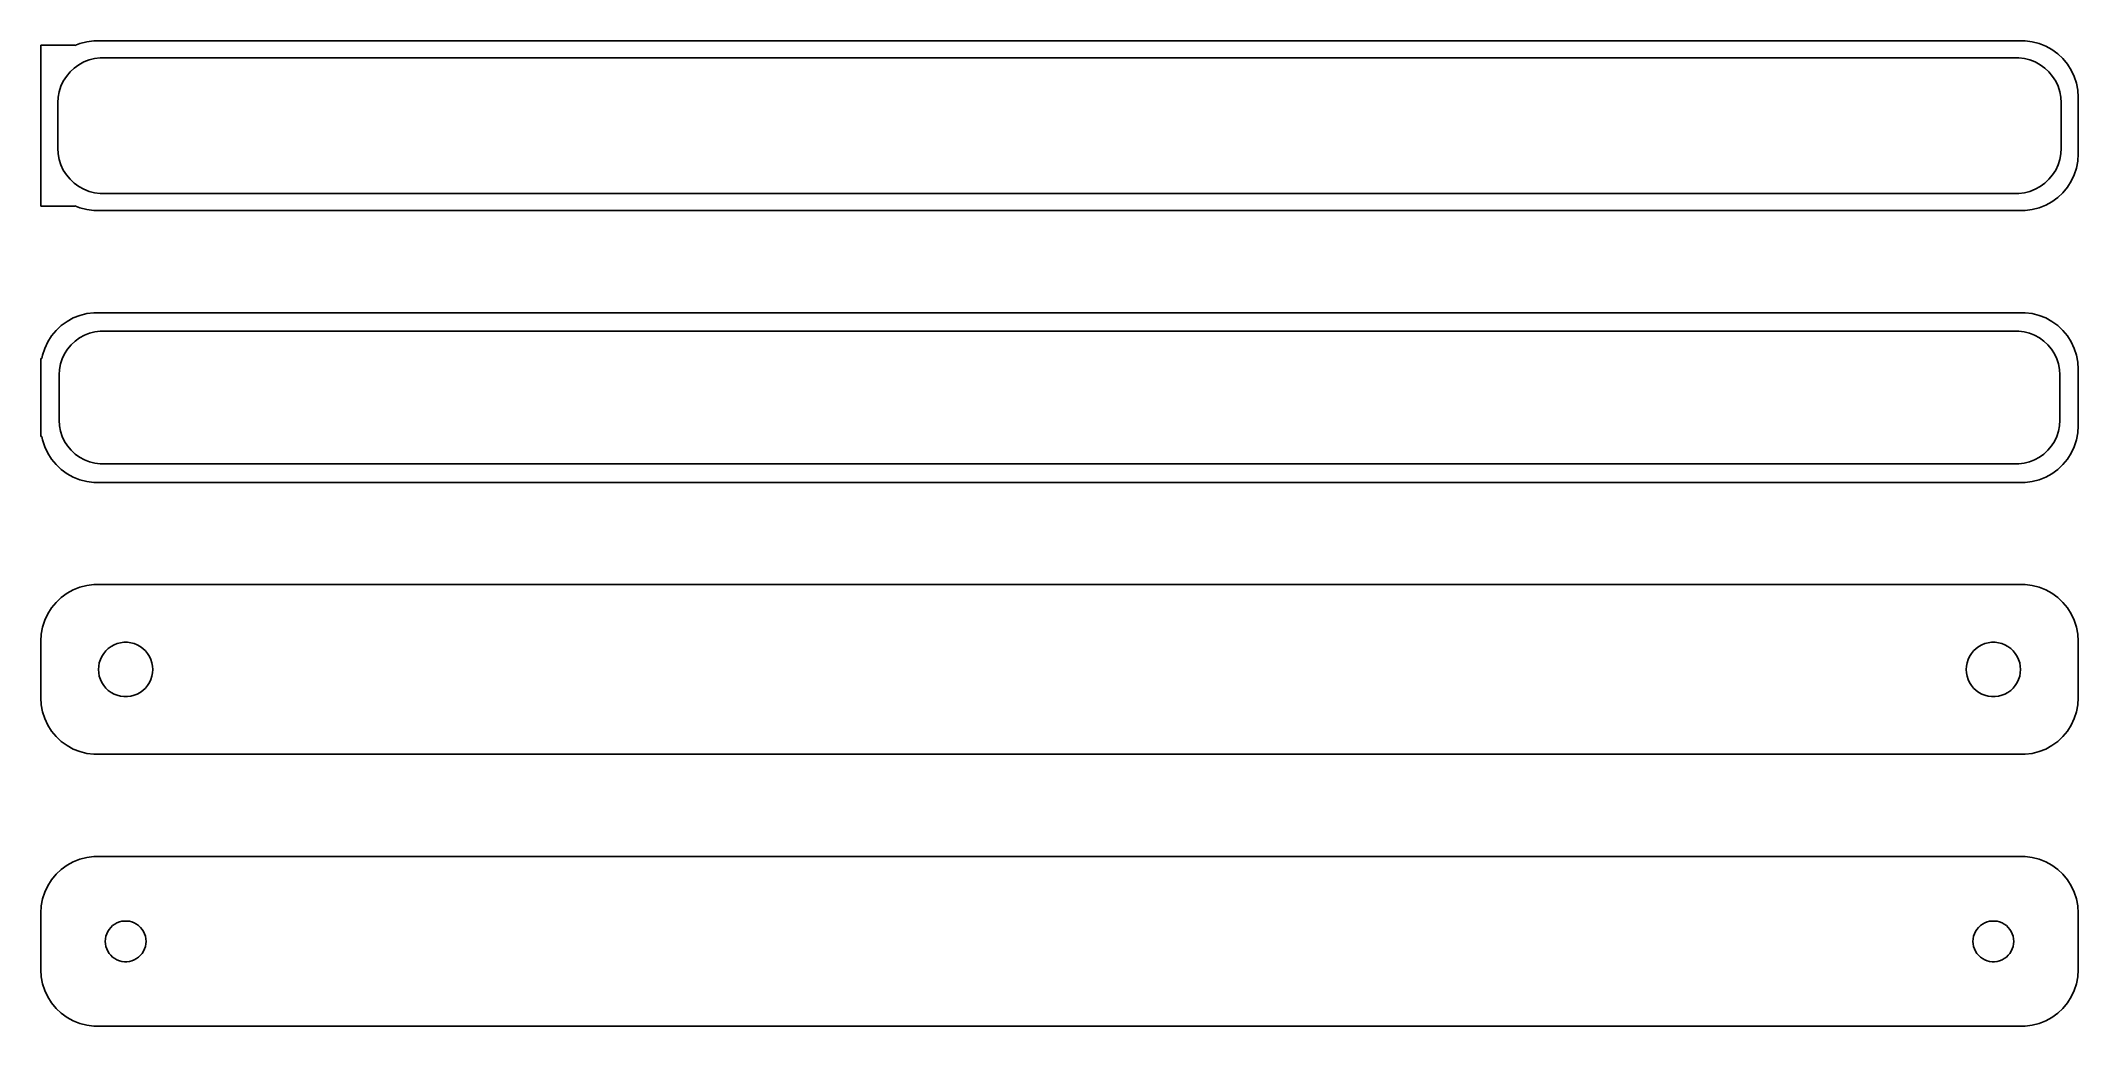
# Model space of a CAD drawing. Header units: metres. Extents: x -90 to 90, y 65 to 151.
import ezdxf

# ---------------------------------------------------------------- set-up
doc = ezdxf.new("R2010")
doc.units = ezdxf.units.M

msp = doc.modelspace()

# ---------------------------------------------------------------- linework, layer by layer
for p, q in [((-86.5451, 151.255), (-87, 151.075)), ((-85.9369, 151.411), (-86.5451, 151.255)), ((-85.3139, 151.49), (-85.9369, 151.411)), ((85.3139, 151.49), (-85.3139, 151.49)), ((85.9369, 151.411), (85.3139, 151.49)), ((86.5451, 151.255), (85.9369, 151.411)), ((87.1289, 151.024), (86.5451, 151.255)), ((-87, 151.115), (-90, 151.115)), ((-90, 151.115), (-90, 136.885)), ((-87, 151.075), (-87, 151.115)), ((-86.6433, 149.377), (-86.2031, 149.619)), ((-86.2031, 149.619), (-85.7361, 149.804)), ((-85.7361, 149.804), (-85.2495, 149.929)), ((-85.2495, 149.929), (-84.7512, 149.992)), ((-84.7512, 149.992), (84.7512, 149.992)), ((84.7512, 149.992), (85.2495, 149.929)), ((85.2495, 149.929), (85.7361, 149.804)), ((85.7361, 149.804), (86.2031, 149.619)), ((86.2031, 149.619), (86.6433, 149.377)), ((87.6791, 150.722), (87.1289, 151.024)), ((88.1871, 150.353), (87.6791, 150.722)), ((88.6448, 149.923), (88.1871, 150.353)), ((89.0451, 149.439), (88.6448, 149.923)), ((89.3815, 148.909), (89.0451, 149.439)), ((-88.2191, 147.472), (-88.0052, 147.927)), ((-88.0052, 147.927), (-87.7361, 148.351)), ((-87.7361, 148.351), (-87.4159, 148.738)), ((-87.4159, 148.738), (-87.0497, 149.082)), ((-87.0497, 149.082), (-86.6433, 149.377)), ((86.6433, 149.377), (87.0497, 149.082)), ((87.0497, 149.082), (87.4159, 148.738)), ((87.4159, 148.738), (87.7361, 148.351)), ((87.7361, 148.351), (88.0052, 147.927)), ((88.0052, 147.927), (88.2191, 147.472)), ((89.6489, 148.341), (89.3815, 148.909)), ((89.8429, 147.743), (89.6489, 148.341)), ((89.9606, 147.127), (89.8429, 147.743)), ((-88.5, 146), (-88.4685, 146.501)), ((-88.5, 142), (-88.5, 146)), ((-88.4685, 146.501), (-88.3743, 146.995)), ((-88.3743, 146.995), (-88.2191, 147.472)), ((88.2191, 147.472), (88.3743, 146.995)), ((88.3743, 146.995), (88.4685, 146.501)), ((88.4685, 146.501), (88.5, 146)), ((88.5, 146), (88.5, 142)), ((90, 146.5), (89.9606, 147.127)), ((90, 141.5), (90, 146.5)), ((-88.4685, 141.499), (-88.5, 142)), ((-88.3743, 141.005), (-88.4685, 141.499)), ((-88.2191, 140.528), (-88.3743, 141.005)), ((-88.0052, 140.073), (-88.2191, 140.528)), ((88.2191, 140.528), (88.0052, 140.073)), ((88.3743, 141.005), (88.2191, 140.528)), ((88.4685, 141.499), (88.3743, 141.005)), ((88.5, 142), (88.4685, 141.499)), ((89.8429, 140.257), (89.9606, 140.873)), ((89.9606, 140.873), (90, 141.5)), ((-87.7361, 139.649), (-88.0052, 140.073)), ((-87.4159, 139.262), (-87.7361, 139.649)), ((-87.0497, 138.918), (-87.4159, 139.262)), ((-86.6433, 138.623), (-87.0497, 138.918)), ((-86.2031, 138.381), (-86.6433, 138.623)), ((86.6433, 138.623), (86.2031, 138.381)), ((87.0497, 138.918), (86.6433, 138.623)), ((87.4159, 139.262), (87.0497, 138.918)), ((87.7361, 139.649), (87.4159, 139.262)), ((88.0052, 140.073), (87.7361, 139.649)), ((89.0451, 138.561), (89.3815, 139.091)), ((89.3815, 139.091), (89.6489, 139.659)), ((89.6489, 139.659), (89.8429, 140.257)), ((-90, 136.885), (-87, 136.885)), ((-87, 136.885), (-87, 136.925)), ((-87, 136.925), (-86.5451, 136.745)), ((-85.7361, 138.196), (-86.2031, 138.381)), ((-85.2495, 138.071), (-85.7361, 138.196)), ((-84.7512, 138.008), (-85.2495, 138.071)), ((84.7512, 138.008), (-84.7512, 138.008)), ((85.2495, 138.071), (84.7512, 138.008)), ((85.7361, 138.196), (85.2495, 138.071)), ((86.2031, 138.381), (85.7361, 138.196)), ((86.5451, 136.745), (87.1289, 136.976)), ((87.1289, 136.976), (87.6791, 137.278)), ((87.6791, 137.278), (88.1871, 137.647)), ((88.1871, 137.647), (88.6448, 138.077)), ((88.6448, 138.077), (89.0451, 138.561)), ((-86.5451, 136.745), (-85.9369, 136.589)), ((-85.9369, 136.589), (-85.3139, 136.51)), ((-85.3139, 136.51), (85.3139, 136.51)), ((85.3139, 136.51), (85.9369, 136.589)), ((85.9369, 136.589), (86.5451, 136.745)), ((-88.1871, 126.353), (-88.6448, 125.923)), ((-87.6791, 126.722), (-88.1871, 126.353)), ((-87.1289, 127.024), (-87.6791, 126.722)), ((-86.5451, 127.255), (-87.1289, 127.024)), ((-85.9369, 127.411), (-86.5451, 127.255)), ((-85.3139, 127.49), (-85.9369, 127.411)), ((85.3139, 127.49), (-85.3139, 127.49)), ((85.9369, 127.411), (85.3139, 127.49)), ((86.5451, 127.255), (85.9369, 127.411)), ((87.1289, 127.024), (86.5451, 127.255)), ((87.6791, 126.722), (87.1289, 127.024)), ((88.1871, 126.353), (87.6791, 126.722)), ((88.6448, 125.923), (88.1871, 126.353)), ((-89.6489, 124.341), (-89.8429, 123.743)), ((-89.3815, 124.909), (-89.6489, 124.341)), ((-89.0451, 125.439), (-89.3815, 124.909)), ((-88.6448, 125.923), (-89.0451, 125.439)), ((-87.8936, 123.866), (-87.633, 124.276)), ((-87.633, 124.276), (-87.323, 124.651)), ((-87.323, 124.651), (-86.9685, 124.984)), ((-86.9685, 124.984), (-86.5751, 125.27)), ((-86.5751, 125.27), (-86.1489, 125.504)), ((-86.1489, 125.504), (-85.6967, 125.683)), ((-85.6967, 125.683), (-85.2256, 125.804)), ((-85.2256, 125.804), (-84.7432, 125.865)), ((-84.7432, 125.865), (84.7432, 125.865)), ((84.7432, 125.865), (85.2256, 125.804)), ((85.2256, 125.804), (85.6967, 125.683)), ((85.6967, 125.683), (86.1489, 125.504)), ((86.1489, 125.504), (86.5751, 125.27)), ((86.5751, 125.27), (86.9685, 124.984)), ((86.9685, 124.984), (87.323, 124.651)), ((87.323, 124.651), (87.633, 124.276)), ((87.633, 124.276), (87.8936, 123.866)), ((89.0451, 125.439), (88.6448, 125.923)), ((89.3815, 124.909), (89.0451, 125.439)), ((89.6489, 124.341), (89.3815, 124.909)), ((89.8429, 123.743), (89.6489, 124.341)), ((-89.9, 123.444), (-90, 123.444)), ((-90, 123.444), (-90, 116.556)), ((-89.8429, 123.743), (-89.9, 123.444)), ((-88.3726, 122), (-88.3421, 122.485)), ((-88.3421, 122.485), (-88.251, 122.963)), ((-88.251, 122.963), (-88.1007, 123.426)), ((-88.1007, 123.426), (-87.8936, 123.866)), ((87.8936, 123.866), (88.1007, 123.426)), ((88.1007, 123.426), (88.251, 122.963)), ((88.251, 122.963), (88.3421, 122.485)), ((88.3421, 122.485), (88.3726, 122)), ((89.9606, 123.127), (89.8429, 123.743)), ((90, 122.5), (89.9606, 123.127)), ((90, 117.5), (90, 122.5)), ((-88.3726, 118), (-88.3726, 122)), ((88.3726, 122), (88.3726, 118)), ((-88.3421, 117.515), (-88.3726, 118)), ((-88.251, 117.037), (-88.3421, 117.515)), ((-88.1007, 116.574), (-88.251, 117.037)), ((88.251, 117.037), (88.1007, 116.574)), ((88.3421, 117.515), (88.251, 117.037)), ((88.3726, 118), (88.3421, 117.515)), ((89.9606, 116.873), (90, 117.5)), ((-90, 116.556), (-89.9, 116.556)), ((-89.9, 116.556), (-89.8429, 116.257)), ((-89.8429, 116.257), (-89.6489, 115.659)), ((-89.6489, 115.659), (-89.3815, 115.091)), ((-87.8936, 116.134), (-88.1007, 116.574)), ((-87.633, 115.724), (-87.8936, 116.134)), ((-87.323, 115.349), (-87.633, 115.724)), ((-86.9685, 115.016), (-87.323, 115.349)), ((87.323, 115.349), (86.9685, 115.016)), ((87.633, 115.724), (87.323, 115.349)), ((87.8936, 116.134), (87.633, 115.724)), ((88.1007, 116.574), (87.8936, 116.134)), ((89.3815, 115.091), (89.6489, 115.659)), ((89.6489, 115.659), (89.8429, 116.257)), ((89.8429, 116.257), (89.9606, 116.873)), ((-89.3815, 115.091), (-89.0451, 114.561)), ((-89.0451, 114.561), (-88.6448, 114.077)), ((-88.6448, 114.077), (-88.1871, 113.647)), ((-88.1871, 113.647), (-87.6791, 113.278)), ((-86.5751, 114.73), (-86.9685, 115.016)), ((-86.1489, 114.496), (-86.5751, 114.73)), ((-85.6967, 114.317), (-86.1489, 114.496)), ((-85.2256, 114.196), (-85.6967, 114.317)), ((-84.7432, 114.135), (-85.2256, 114.196)), ((84.7432, 114.135), (-84.7432, 114.135)), ((85.2256, 114.196), (84.7432, 114.135)), ((85.6967, 114.317), (85.2256, 114.196)), ((86.1489, 114.496), (85.6967, 114.317)), ((86.5751, 114.73), (86.1489, 114.496)), ((86.9685, 115.016), (86.5751, 114.73)), ((87.6791, 113.278), (88.1871, 113.647)), ((88.1871, 113.647), (88.6448, 114.077)), ((88.6448, 114.077), (89.0451, 114.561)), ((89.0451, 114.561), (89.3815, 115.091)), ((-87.6791, 113.278), (-87.1289, 112.976)), ((-87.1289, 112.976), (-86.5451, 112.745)), ((-86.5451, 112.745), (-85.9369, 112.589)), ((-85.9369, 112.589), (-85.3139, 112.51)), ((-85.3139, 112.51), (85.3139, 112.51)), ((85.3139, 112.51), (85.9369, 112.589)), ((85.9369, 112.589), (86.5451, 112.745)), ((86.5451, 112.745), (87.1289, 112.976)), ((87.1289, 112.976), (87.6791, 113.278)), ((-87.6791, 102.722), (-88.1871, 102.353)), ((-87.1289, 103.024), (-87.6791, 102.722)), ((-86.5451, 103.255), (-87.1289, 103.024)), ((-85.9369, 103.411), (-86.5451, 103.255)), ((-85.3139, 103.49), (-85.9369, 103.411)), ((85.3139, 103.49), (-85.3139, 103.49)), ((85.9369, 103.411), (85.3139, 103.49)), ((86.5451, 103.255), (85.9369, 103.411)), ((87.1289, 103.024), (86.5451, 103.255)), ((87.6791, 102.722), (87.1289, 103.024)), ((88.1871, 102.353), (87.6791, 102.722)), ((-89.3815, 100.909), (-89.6489, 100.341)), ((-89.0451, 101.439), (-89.3815, 100.909)), ((-88.6448, 101.923), (-89.0451, 101.439)), ((-88.1871, 102.353), (-88.6448, 101.923)), ((88.6448, 101.923), (88.1871, 102.353)), ((89.0451, 101.439), (88.6448, 101.923)), ((89.3815, 100.909), (89.0451, 101.439)), ((89.6489, 100.341), (89.3815, 100.909)), ((-89.9606, 99.1267), (-90, 98.5)), ((-89.8429, 99.7434), (-89.9606, 99.1267)), ((-89.6489, 100.341), (-89.8429, 99.7434)), ((89.8429, 99.7434), (89.6489, 100.341)), ((89.9606, 99.1267), (89.8429, 99.7434)), ((90, 98.5), (89.9606, 99.1267)), ((-90, 98.5), (-90, 93.5)), ((-84.6031, 97.1562), (-84.4416, 97.4107)), ((-84.4416, 97.4107), (-84.2495, 97.6429)), ((-84.2495, 97.6429), (-84.0298, 97.8492)), ((-84.0298, 97.8492), (-83.786, 98.0264)), ((-83.786, 98.0264), (-83.5219, 98.1716)), ((-83.5219, 98.1716), (-83.2416, 98.2825)), ((-83.2416, 98.2825), (-82.9497, 98.3575)), ((-82.9497, 98.3575), (-82.6507, 98.3953)), ((-82.6507, 98.3953), (-82.3493, 98.3953)), ((-82.3493, 98.3953), (-82.0503, 98.3575)), ((-82.0503, 98.3575), (-81.7584, 98.2825)), ((-81.7584, 98.2825), (-81.4781, 98.1716)), ((-81.4781, 98.1716), (-81.214, 98.0264)), ((-81.214, 98.0264), (-80.9702, 97.8492)), ((-80.9702, 97.8492), (-80.7505, 97.6429)), ((-80.7505, 97.6429), (-80.5583, 97.4107)), ((-80.5583, 97.4107), (-80.3969, 97.1562)), ((80.3969, 97.1562), (80.5583, 97.4107)), ((80.5583, 97.4107), (80.7505, 97.6429)), ((80.7505, 97.6429), (80.9702, 97.8492)), ((80.9702, 97.8492), (81.214, 98.0264)), ((81.214, 98.0264), (81.4781, 98.1716)), ((81.4781, 98.1716), (81.7584, 98.2825)), ((81.7584, 98.2825), (82.0503, 98.3575)), ((82.0503, 98.3575), (82.3493, 98.3953)), ((82.3493, 98.3953), (82.6507, 98.3953)), ((82.6507, 98.3953), (82.9497, 98.3575)), ((82.9497, 98.3575), (83.2416, 98.2825)), ((83.2416, 98.2825), (83.5219, 98.1716)), ((83.5219, 98.1716), (83.786, 98.0264)), ((83.786, 98.0264), (84.0298, 97.8492)), ((84.0298, 97.8492), (84.2495, 97.6429)), ((84.2495, 97.6429), (84.4416, 97.4107)), ((84.4416, 97.4107), (84.6031, 97.1562)), ((90, 93.5), (90, 98.5)), ((-84.9, 96), (-84.8811, 96.3008)), ((-84.8811, 95.6992), (-84.9, 96)), ((-84.8811, 96.3008), (-84.8246, 96.5968)), ((-84.8246, 95.4032), (-84.8811, 95.6992)), ((-84.8246, 96.5968), (-84.7315, 96.8835)), ((-84.7315, 95.1165), (-84.8246, 95.4032)), ((-84.7315, 96.8835), (-84.6031, 97.1562)), ((-80.3969, 97.1562), (-80.2685, 96.8835)), ((-80.2685, 96.8835), (-80.1754, 96.5968)), ((-80.1754, 95.4032), (-80.2685, 95.1165)), ((-80.1754, 96.5968), (-80.1189, 96.3008)), ((-80.1189, 95.6992), (-80.1754, 95.4032)), ((-80.1189, 96.3008), (-80.1, 96)), ((-80.1, 96), (-80.1189, 95.6992)), ((80.1, 96), (80.1189, 96.3008)), ((80.1189, 95.6992), (80.1, 96)), ((80.1189, 96.3008), (80.1754, 96.5968)), ((80.1754, 95.4032), (80.1189, 95.6992)), ((80.1754, 96.5968), (80.2685, 96.8835)), ((80.2685, 95.1165), (80.1754, 95.4032)), ((80.2685, 96.8835), (80.3969, 97.1562)), ((84.6031, 97.1562), (84.7315, 96.8835)), ((84.7315, 96.8835), (84.8246, 96.5968)), ((84.8246, 95.4032), (84.7315, 95.1165)), ((84.8246, 96.5968), (84.8811, 96.3008)), ((84.8811, 95.6992), (84.8246, 95.4032)), ((84.8811, 96.3008), (84.9, 96)), ((84.9, 96), (84.8811, 95.6992)), ((-84.6031, 94.8438), (-84.7315, 95.1165)), ((-84.4416, 94.5893), (-84.6031, 94.8438)), ((-84.2495, 94.3571), (-84.4416, 94.5893)), ((-84.0298, 94.1508), (-84.2495, 94.3571)), ((-83.786, 93.9736), (-84.0298, 94.1508)), ((-83.5219, 93.8284), (-83.786, 93.9736)), ((-83.2416, 93.7175), (-83.5219, 93.8284)), ((-82.9497, 93.6425), (-83.2416, 93.7175)), ((-82.6507, 93.6047), (-82.9497, 93.6425)), ((-82.3493, 93.6047), (-82.6507, 93.6047)), ((-82.0503, 93.6425), (-82.3493, 93.6047)), ((-81.7584, 93.7175), (-82.0503, 93.6425)), ((-81.4781, 93.8284), (-81.7584, 93.7175)), ((-81.214, 93.9736), (-81.4781, 93.8284)), ((-80.9702, 94.1508), (-81.214, 93.9736)), ((-80.7505, 94.3571), (-80.9702, 94.1508)), ((-80.5583, 94.5893), (-80.7505, 94.3571)), ((-80.3969, 94.8438), (-80.5583, 94.5893)), ((-80.2685, 95.1165), (-80.3969, 94.8438)), ((80.3969, 94.8438), (80.2685, 95.1165)), ((80.5583, 94.5893), (80.3969, 94.8438)), ((80.7505, 94.3571), (80.5583, 94.5893)), ((80.9702, 94.1508), (80.7505, 94.3571)), ((81.214, 93.9736), (80.9702, 94.1508)), ((81.4781, 93.8284), (81.214, 93.9736)), ((81.7584, 93.7175), (81.4781, 93.8284)), ((82.0503, 93.6425), (81.7584, 93.7175)), ((82.3493, 93.6047), (82.0503, 93.6425)), ((82.6507, 93.6047), (82.3493, 93.6047)), ((82.9497, 93.6425), (82.6507, 93.6047)), ((83.2416, 93.7175), (82.9497, 93.6425)), ((83.5219, 93.8284), (83.2416, 93.7175)), ((83.786, 93.9736), (83.5219, 93.8284)), ((84.0298, 94.1508), (83.786, 93.9736)), ((84.2495, 94.3571), (84.0298, 94.1508)), ((84.4416, 94.5893), (84.2495, 94.3571)), ((84.6031, 94.8438), (84.4416, 94.5893)), ((84.7315, 95.1165), (84.6031, 94.8438)), ((-90, 93.5), (-89.9606, 92.8733)), ((-89.9606, 92.8733), (-89.8429, 92.2566)), ((-89.8429, 92.2566), (-89.6489, 91.6594)), ((89.6489, 91.6594), (89.8429, 92.2566)), ((89.8429, 92.2566), (89.9606, 92.8733)), ((89.9606, 92.8733), (90, 93.5)), ((-89.6489, 91.6594), (-89.3815, 91.0912)), ((-89.3815, 91.0912), (-89.0451, 90.5611)), ((-89.0451, 90.5611), (-88.6448, 90.0773)), ((-88.6448, 90.0773), (-88.1871, 89.6474)), ((88.1871, 89.6474), (88.6448, 90.0773)), ((88.6448, 90.0773), (89.0451, 90.5611)), ((89.0451, 90.5611), (89.3815, 91.0912)), ((89.3815, 91.0912), (89.6489, 91.6594)), ((-88.1871, 89.6474), (-87.6791, 89.2784)), ((-87.6791, 89.2784), (-87.1289, 88.9759)), ((-87.1289, 88.9759), (-86.5451, 88.7447)), ((-86.5451, 88.7447), (-85.9369, 88.5886)), ((-85.9369, 88.5886), (-85.3139, 88.5099)), ((-85.3139, 88.5099), (85.3139, 88.5099)), ((85.3139, 88.5099), (85.9369, 88.5886)), ((85.9369, 88.5886), (86.5451, 88.7447)), ((86.5451, 88.7447), (87.1289, 88.9759)), ((87.1289, 88.9759), (87.6791, 89.2784)), ((87.6791, 89.2784), (88.1871, 89.6474)), ((-86.5451, 79.2553), (-87.1289, 79.0241)), ((-85.9369, 79.4114), (-86.5451, 79.2553)), ((-85.3139, 79.4901), (-85.9369, 79.4114)), ((85.3139, 79.4901), (-85.3139, 79.4901)), ((85.9369, 79.4114), (85.3139, 79.4901)), ((86.5451, 79.2553), (85.9369, 79.4114)), ((87.1289, 79.0241), (86.5451, 79.2553)), ((-89.0451, 77.4389), (-89.3815, 76.9088)), ((-88.6448, 77.9227), (-89.0451, 77.4389)), ((-88.1871, 78.3526), (-88.6448, 77.9227)), ((-87.6791, 78.7216), (-88.1871, 78.3526)), ((-87.1289, 79.0241), (-87.6791, 78.7216)), ((87.6791, 78.7216), (87.1289, 79.0241)), ((88.1871, 78.3526), (87.6791, 78.7216)), ((88.6448, 77.9227), (88.1871, 78.3526)), ((89.0451, 77.4389), (88.6448, 77.9227)), ((89.3815, 76.9088), (89.0451, 77.4389)), ((-89.8429, 75.7434), (-89.9606, 75.1267)), ((-89.6489, 76.3406), (-89.8429, 75.7434)), ((-89.3815, 76.9088), (-89.6489, 76.3406)), ((89.6489, 76.3406), (89.3815, 76.9088)), ((89.8429, 75.7434), (89.6489, 76.3406)), ((89.9606, 75.1267), (89.8429, 75.7434)), ((-89.9606, 75.1267), (-90, 74.5)), ((-90, 74.5), (-90, 69.5)), ((90, 74.5), (89.9606, 75.1267)), ((90, 69.5), (90, 74.5)), ((-84.3, 72), (-84.2858, 72.2256)), ((-84.2858, 71.7744), (-84.3, 72)), ((-84.2858, 72.2256), (-84.2434, 72.4476)), ((-84.2434, 72.4476), (-84.1736, 72.6626)), ((-84.1736, 72.6626), (-84.0773, 72.8671)), ((-84.0773, 72.8671), (-83.9562, 73.058)), ((-83.9562, 73.058), (-83.8121, 73.2322)), ((-83.8121, 73.2322), (-83.6474, 73.3869)), ((-83.6474, 73.3869), (-83.4645, 73.5198)), ((-83.4645, 73.5198), (-83.2664, 73.6287)), ((-83.2664, 73.6287), (-83.0562, 73.7119)), ((-83.0562, 73.7119), (-82.8373, 73.7681)), ((-82.8373, 73.7681), (-82.613, 73.7964)), ((-82.613, 73.7964), (-82.387, 73.7964)), ((-82.387, 73.7964), (-82.1627, 73.7681)), ((-82.1627, 73.7681), (-81.9438, 73.7119)), ((-81.9438, 73.7119), (-81.7336, 73.6287)), ((-81.7336, 73.6287), (-81.5355, 73.5198)), ((-81.5355, 73.5198), (-81.3526, 73.3869)), ((-81.3526, 73.3869), (-81.1879, 73.2322)), ((-81.1879, 73.2322), (-81.0438, 73.058)), ((-81.0438, 73.058), (-80.9226, 72.8671)), ((-80.9226, 72.8671), (-80.8264, 72.6626)), ((-80.8264, 72.6626), (-80.7565, 72.4476)), ((-80.7565, 72.4476), (-80.7142, 72.2256)), ((-80.7142, 72.2256), (-80.7, 72)), ((-80.7, 72), (-80.7142, 71.7744)), ((80.7, 72), (80.7142, 72.2256)), ((80.7142, 71.7744), (80.7, 72)), ((80.7142, 72.2256), (80.7565, 72.4476)), ((80.7565, 72.4476), (80.8264, 72.6626)), ((80.8264, 72.6626), (80.9226, 72.8671)), ((80.9226, 72.8671), (81.0438, 73.058)), ((81.0438, 73.058), (81.1879, 73.2322)), ((81.1879, 73.2322), (81.3526, 73.3869)), ((81.3526, 73.3869), (81.5355, 73.5198)), ((81.5355, 73.5198), (81.7336, 73.6287)), ((81.7336, 73.6287), (81.9438, 73.7119)), ((81.9438, 73.7119), (82.1627, 73.7681)), ((82.1627, 73.7681), (82.387, 73.7964)), ((82.387, 73.7964), (82.613, 73.7964)), ((82.613, 73.7964), (82.8373, 73.7681)), ((82.8373, 73.7681), (83.0562, 73.7119)), ((83.0562, 73.7119), (83.2664, 73.6287)), ((83.2664, 73.6287), (83.4645, 73.5198)), ((83.4645, 73.5198), (83.6474, 73.3869)), ((83.6474, 73.3869), (83.8121, 73.2322)), ((83.8121, 73.2322), (83.9562, 73.058)), ((83.9562, 73.058), (84.0773, 72.8671)), ((84.0773, 72.8671), (84.1736, 72.6626)), ((84.1736, 72.6626), (84.2434, 72.4476)), ((84.2434, 72.4476), (84.2858, 72.2256)), ((84.2858, 72.2256), (84.3, 72)), ((84.3, 72), (84.2858, 71.7744)), ((-84.2434, 71.5524), (-84.2858, 71.7744)), ((-84.1736, 71.3374), (-84.2434, 71.5524)), ((-84.0773, 71.1329), (-84.1736, 71.3374)), ((-83.9562, 70.942), (-84.0773, 71.1329)), ((-83.8121, 70.7678), (-83.9562, 70.942)), ((-83.6474, 70.6131), (-83.8121, 70.7678)), ((-83.4645, 70.4802), (-83.6474, 70.6131)), ((-83.2664, 70.3713), (-83.4645, 70.4802)), ((-83.0562, 70.2881), (-83.2664, 70.3713)), ((-82.8373, 70.2319), (-83.0562, 70.2881)), ((-82.613, 70.2036), (-82.8373, 70.2319)), ((-82.387, 70.2036), (-82.613, 70.2036)), ((-82.1627, 70.2319), (-82.387, 70.2036)), ((-81.9438, 70.2881), (-82.1627, 70.2319)), ((-81.7336, 70.3713), (-81.9438, 70.2881)), ((-81.5355, 70.4802), (-81.7336, 70.3713)), ((-81.3526, 70.6131), (-81.5355, 70.4802)), ((-81.1879, 70.7678), (-81.3526, 70.6131)), ((-81.0438, 70.942), (-81.1879, 70.7678)), ((-80.9226, 71.1329), (-81.0438, 70.942)), ((-80.8264, 71.3374), (-80.9226, 71.1329)), ((-80.7565, 71.5524), (-80.8264, 71.3374)), ((-80.7142, 71.7744), (-80.7565, 71.5524)), ((80.7565, 71.5524), (80.7142, 71.7744)), ((80.8264, 71.3374), (80.7565, 71.5524)), ((80.9226, 71.1329), (80.8264, 71.3374)), ((81.0438, 70.942), (80.9226, 71.1329)), ((81.1879, 70.7678), (81.0438, 70.942)), ((81.3526, 70.6131), (81.1879, 70.7678)), ((81.5355, 70.4802), (81.3526, 70.6131)), ((81.7336, 70.3713), (81.5355, 70.4802)), ((81.9438, 70.2881), (81.7336, 70.3713)), ((82.1627, 70.2319), (81.9438, 70.2881)), ((82.387, 70.2036), (82.1627, 70.2319)), ((82.613, 70.2036), (82.387, 70.2036)), ((82.8373, 70.2319), (82.613, 70.2036)), ((83.0562, 70.2881), (82.8373, 70.2319)), ((83.2664, 70.3713), (83.0562, 70.2881)), ((83.4645, 70.4802), (83.2664, 70.3713)), ((83.6474, 70.6131), (83.4645, 70.4802)), ((83.8121, 70.7678), (83.6474, 70.6131)), ((83.9562, 70.942), (83.8121, 70.7678)), ((84.0773, 71.1329), (83.9562, 70.942)), ((84.1736, 71.3374), (84.0773, 71.1329)), ((84.2434, 71.5524), (84.1736, 71.3374)), ((84.2858, 71.7744), (84.2434, 71.5524)), ((-90, 69.5), (-89.9606, 68.8733)), ((-89.9606, 68.8733), (-89.8429, 68.2566)), ((89.8429, 68.2566), (89.9606, 68.8733)), ((89.9606, 68.8733), (90, 69.5)), ((-89.8429, 68.2566), (-89.6489, 67.6594)), ((-89.6489, 67.6594), (-89.3815, 67.0912)), ((-89.3815, 67.0912), (-89.0451, 66.5611)), ((89.0451, 66.5611), (89.3815, 67.0912)), ((89.3815, 67.0912), (89.6489, 67.6594)), ((89.6489, 67.6594), (89.8429, 68.2566)), ((-89.0451, 66.5611), (-88.6448, 66.0773)), ((-88.6448, 66.0773), (-88.1871, 65.6474)), ((-88.1871, 65.6474), (-87.6791, 65.2784)), ((-87.6791, 65.2784), (-87.1289, 64.9759)), ((-87.1289, 64.9759), (-86.5451, 64.7447)), ((86.5451, 64.7447), (87.1289, 64.9759)), ((87.1289, 64.9759), (87.6791, 65.2784)), ((87.6791, 65.2784), (88.1871, 65.6474)), ((88.1871, 65.6474), (88.6448, 66.0773)), ((88.6448, 66.0773), (89.0451, 66.5611)), ((-86.5451, 64.7447), (-85.9369, 64.5886)), ((-85.9369, 64.5886), (-85.3139, 64.5099)), ((-85.3139, 64.5099), (85.3139, 64.5099)), ((85.3139, 64.5099), (85.9369, 64.5886)), ((85.9369, 64.5886), (86.5451, 64.7447))]:
    msp.add_line(p, q)

doc.saveas('drawing.dxf')
